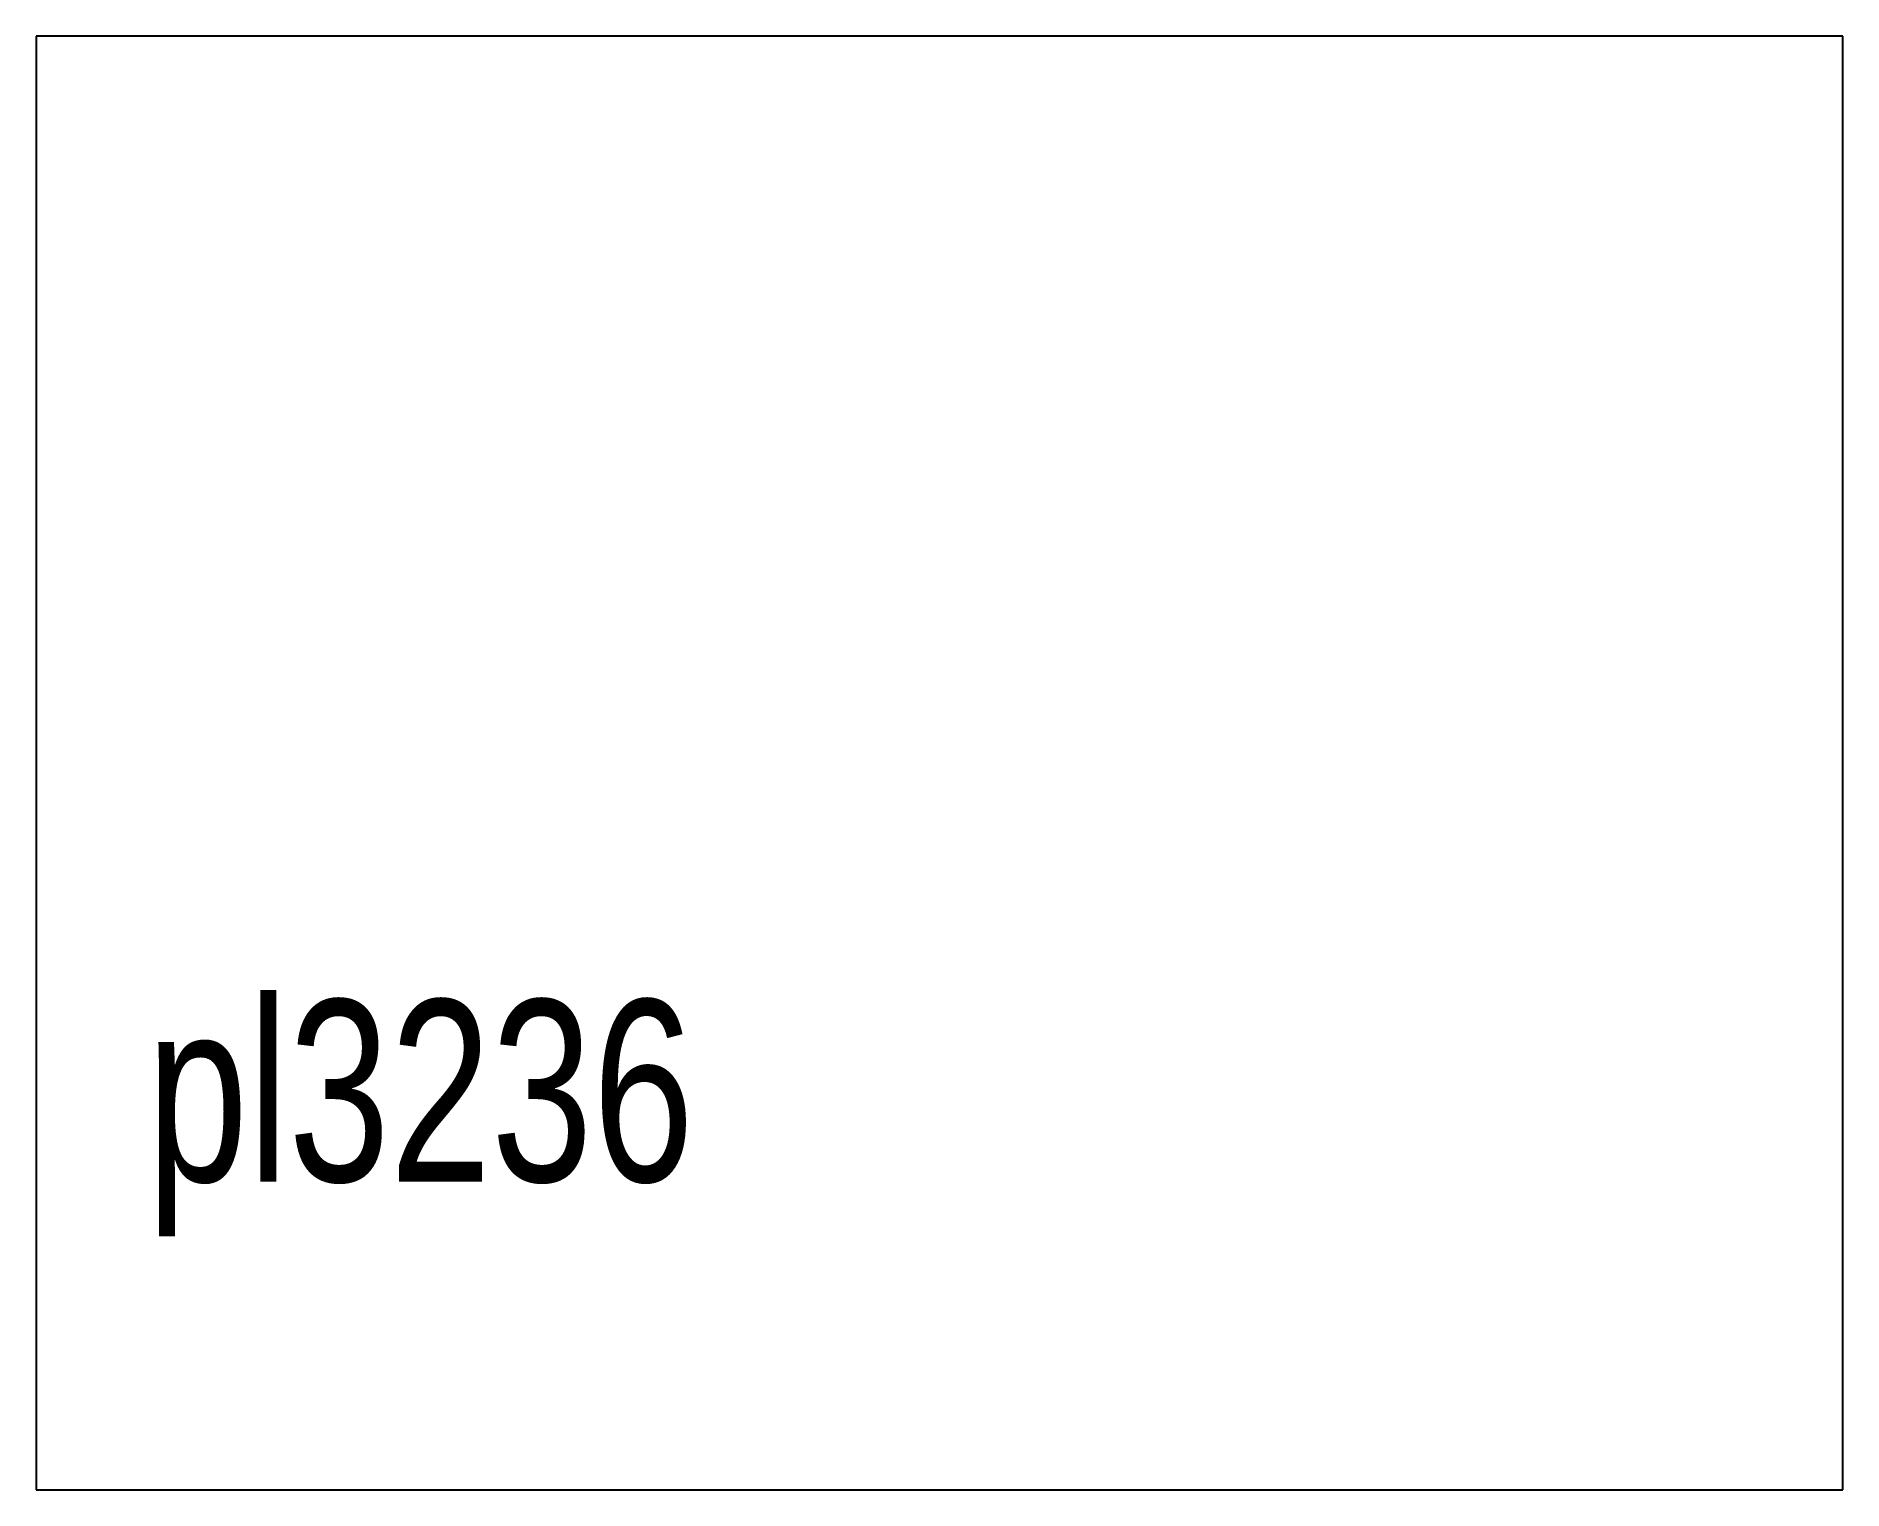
# Model space of a CAD drawing. Extents: x 0 to 7.46, y 0 to 6.
import ezdxf

# ---------------------------------------------------------------- set-up
doc = ezdxf.new("R2010")
doc.units = 0
doc.header["$MEASUREMENT"] = 0
doc.layers.add('BURN', color=1, linetype='CONTINUOUS')
doc.layers.add('SCRIBE', color=1, linetype='CONTINUOUS')

msp = doc.modelspace()

# ---------------------------------------------------------------- linework, layer by layer
at = {"layer": 'BURN'}
for p, q in [((7.455886, 6), (0, 6)), ((0, 6), (0, 0)), ((7.455886, 0), (7.455886, 6)), ((0, 0), (7.455886, 0))]:
    msp.add_line(p, q, dxfattribs=at)

# ---------------------------------------------------------------- texts
at = {"layer": 'SCRIBE', "width": 0.75}
msp.add_text('pl3236', height=0.75, dxfattribs=at).set_placement((0.455886, 1.2725))

doc.saveas('drawing.dxf')
